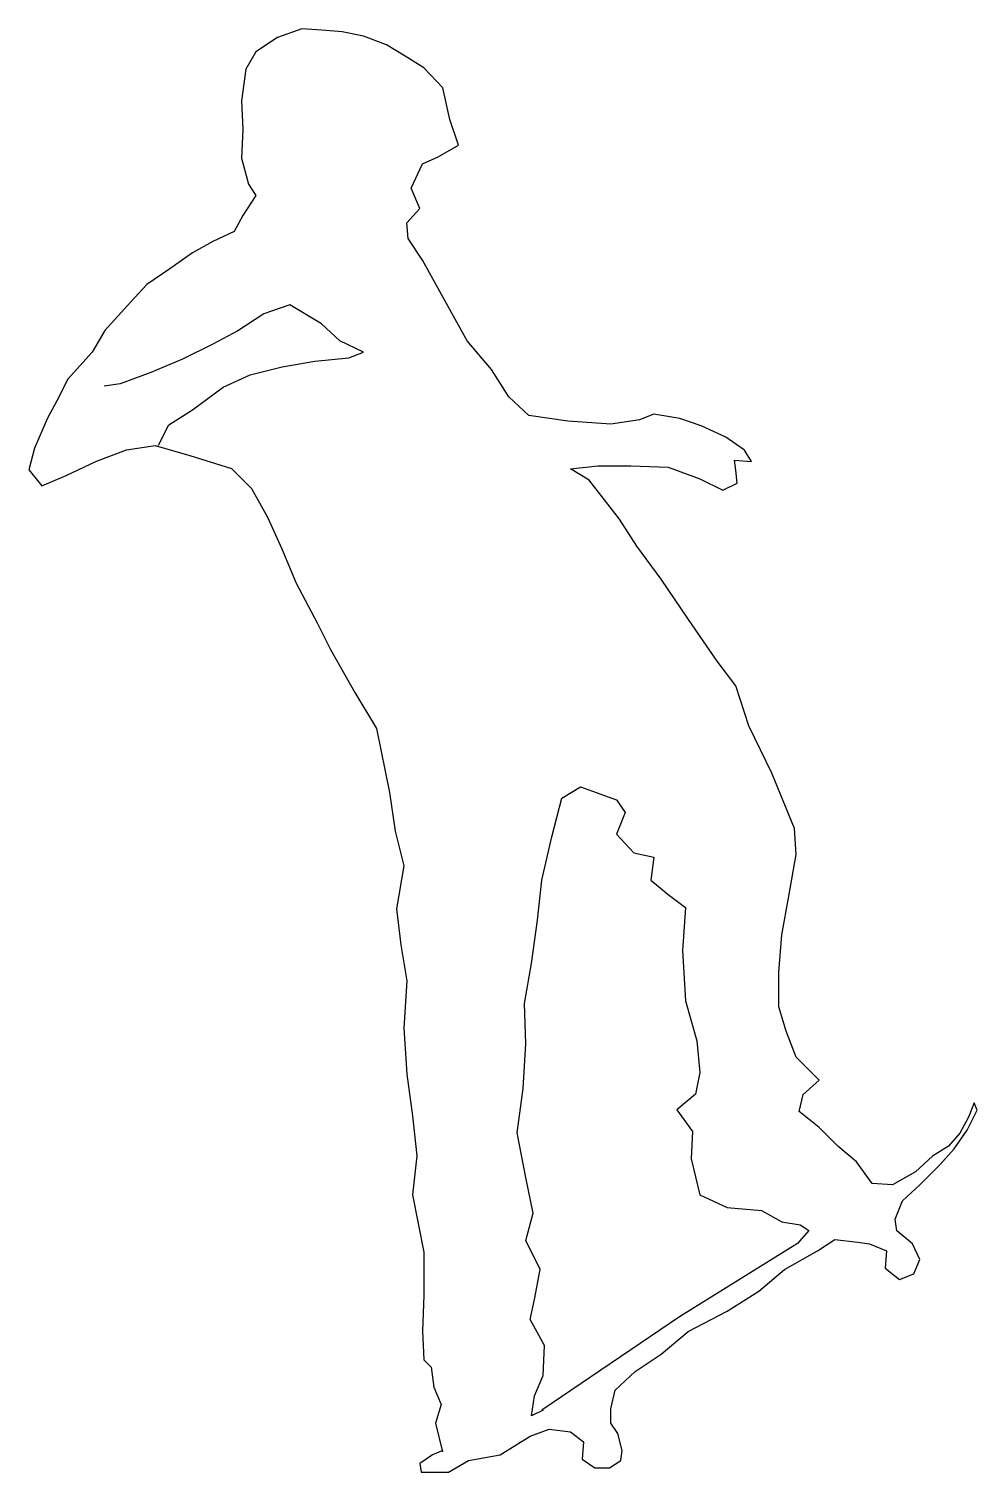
# Model space of a CAD drawing. Header units: metres. Extents: x 23.63 to 24.67, y 38.31 to 39.9.
import ezdxf

# ---------------------------------------------------------------- set-up
doc = ezdxf.new("R2010")
doc.units = ezdxf.units.M
doc.header["$MEASUREMENT"] = 0

msp = doc.modelspace()

# ---------------------------------------------------------------- linework, layer by layer
for points in [[(24.0855, 38.3366), (24.0744, 38.3318), (24.0602, 38.3224), (24.0618, 38.3129), (24.0918, 38.3129), (24.1139, 38.3255), (24.1487, 38.3318), (24.1819, 38.3524), (24.2025, 38.3603), (24.2262, 38.3571), (24.2404, 38.3461), (24.2388, 38.3271), (24.2531, 38.3176), (24.2689, 38.3176), (24.2815, 38.3255), (24.2831, 38.3366), (24.2784, 38.3555), (24.2704, 38.3666), (24.2704, 38.3824), (24.2752, 38.4029), (24.2973, 38.4235), (24.3258, 38.4425), (24.3558, 38.4677), (24.3985, 38.4899), (24.4333, 38.512), (24.4617, 38.5357), (24.4981, 38.5562), (24.5171, 38.5689), (24.5424, 38.5657), (24.555, 38.5641), (24.574, 38.5562), (24.5724, 38.5373), (24.5882, 38.5246), (24.604, 38.5309), (24.6104, 38.5467), (24.6024, 38.5641), (24.5851, 38.5783), (24.5835, 38.591), (24.5914, 38.6115), (24.6104, 38.6289), (24.6325, 38.651), (24.6483, 38.6684), (24.6625, 38.6889), (24.6736, 38.7111), (24.6704, 38.719), (24.6641, 38.7032), (24.6546, 38.6858), (24.642, 38.6716), (24.6246, 38.6605), (24.6056, 38.6431), (24.5803, 38.6289), (24.5582, 38.6305), (24.5408, 38.6542), (24.5202, 38.6716), (24.4997, 38.6921), (24.4776, 38.7095), (24.4823, 38.7284), (24.4997, 38.7442), (24.4744, 38.7695), (24.4633, 38.798), (24.4554, 38.8248), (24.4554, 38.8628), (24.4586, 38.9038), (24.4665, 38.9465), (24.4744, 38.9923), (24.4728, 39.0208), (24.4476, 39.0816), (24.4223, 39.1338), (24.408, 39.178), (24.3875, 39.2049), (24.3559, 39.2507), (24.3258, 39.295), (24.299, 39.3313), (24.28, 39.3613), (24.2468, 39.404), (24.2262, 39.4166), (24.2563, 39.4198), (24.2926, 39.4198), (24.3337, 39.4182), (24.3685, 39.4056), (24.3938, 39.3929), (24.4096, 39.4008), (24.408, 39.415), (24.4065, 39.4261), (24.4254, 39.4245), (24.4175, 39.4372), (24.397, 39.4514), (24.3701, 39.464), (24.3464, 39.4719), (24.3179, 39.4767), (24.3021, 39.4703), (24.2705, 39.4656), (24.2231, 39.4688), (24.1804, 39.4751), (24.1583, 39.4956), (24.1393, 39.5257), (24.1124, 39.5573), (24.0633, 39.6461), (24.0475, 39.6698), (24.0459, 39.6872), (24.0602, 39.703), (24.0507, 39.7251), (24.0633, 39.752), (24.0807, 39.7599), (24.1029, 39.7725), (24.0934, 39.8009), (24.0855, 39.8357), (24.0649, 39.8578), (24.0444, 39.8705), (24.0238, 39.8831), (23.9985, 39.8926), (23.9748, 39.8973), (23.9527, 39.8989), (23.9305, 39.9005), (23.9037, 39.891), (23.8799, 39.8752), (23.8689, 39.8562), (23.8641, 39.8215), (23.8657, 39.7899), (23.8641, 39.7583), (23.872, 39.7298), (23.8799, 39.7172), (23.8657, 39.6951), (23.8562, 39.6777), (23.8325, 39.6666), (23.8104, 39.654), (23.7851, 39.6366), (23.7598, 39.6192), (23.7424, 39.6003), (23.7139, 39.5687), (23.6997, 39.545), (23.6728, 39.5149), (23.6634, 39.496), (23.6507, 39.4723), (23.6365, 39.4391), (23.6302, 39.4154), (23.6444, 39.398), (23.6713, 39.4091), (23.7045, 39.4249), (23.7377, 39.4375), (23.7693, 39.4423), (23.8072, 39.4312), (23.8531, 39.417), (23.8752, 39.3949), (23.8926, 39.3633), (23.9084, 39.3285), (23.9242, 39.2906), (23.9479, 39.2463), (23.9622, 39.2179), (23.989, 39.1705), (24.0127, 39.131), (24.0269, 39.0605), (24.0332, 39.0179), (24.0427, 38.98), (24.0348, 38.9325), (24.0395, 38.893), (24.0459, 38.8535), (24.0427, 38.8014), (24.0459, 38.7508), (24.0522, 38.705), (24.0569, 38.6608), (24.0522, 38.6181), (24.0648, 38.5549), (24.0648, 38.5075), (24.0633, 38.468), (24.0648, 38.4364), (24.0727, 38.4285), (24.0759, 38.4064), (24.0838, 38.3874), (24.0775, 38.3669), (24.0854, 38.3353)], [(23.7729, 39.4427), (23.7841, 39.4651), (23.8103, 39.4813), (23.8439, 39.5062), (23.8738, 39.5199), (23.9087, 39.5286), (23.9448, 39.5348), (23.9822, 39.5386), (23.9984, 39.5448), (23.9722, 39.5572), (23.9523, 39.5759), (23.9174, 39.5971), (23.8887, 39.5871), (23.8601, 39.5684), (23.8327, 39.5535), (23.7991, 39.5373), (23.7642, 39.5224), (23.7305, 39.5099), (23.7131, 39.5074)], [(24.1961, 38.3811), (24.1834, 38.3748), (24.1866, 38.3969), (24.1961, 38.419), (24.1976, 38.4522), (24.1818, 38.4806), (24.1866, 38.5028), (24.1929, 38.5359), (24.1771, 38.5675), (24.185, 38.5976), (24.1771, 38.6371), (24.1676, 38.6861), (24.1739, 38.735), (24.1771, 38.784), (24.1755, 38.8283), (24.1834, 38.8725), (24.1897, 38.9199), (24.1945, 38.9642), (24.2055, 39.0116), (24.2166, 39.0542), (24.2372, 39.0669), (24.2767, 39.0526), (24.2862, 39.0384), (24.2767, 39.0147), (24.2957, 38.9942), (24.3178, 38.9894), (24.3146, 38.9642), (24.3336, 38.9483), (24.3526, 38.9341), (24.3494, 38.8867), (24.3526, 38.8314), (24.3652, 38.7872), (24.3684, 38.7524), (24.3636, 38.7287), (24.3431, 38.7113), (24.3605, 38.6876), (24.3589, 38.6576), (24.3684, 38.6181), (24.3984, 38.6039), (24.4364, 38.6007), (24.4585, 38.5881), (24.479, 38.5849), (24.4885, 38.5786), (24.4759, 38.5644), (24.3462, 38.4838), (24.1945, 38.3811)]]:
    msp.add_lwpolyline(points)

doc.saveas('drawing.dxf')
